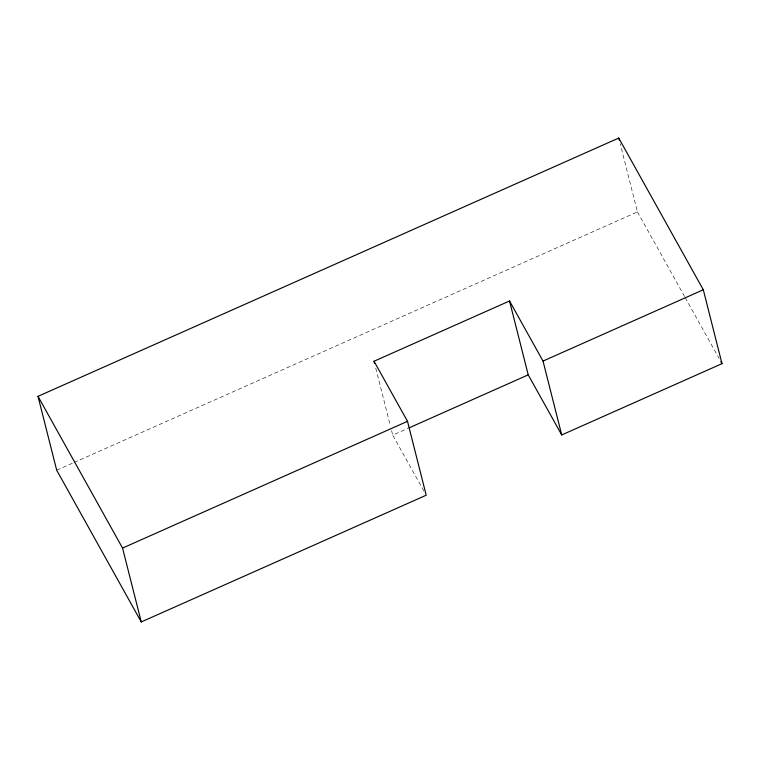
<?xml version="1.0" encoding="UTF-8"?>
<svg xmlns="http://www.w3.org/2000/svg" width="760" height="760" viewBox="0 0 760 760"><rect width="100%" height="100%" fill="white"/><g stroke="black" fill="none" stroke-linecap="round" stroke-linejoin="round"><path stroke-width="0.57" stroke-dasharray="3.8 2.85" d="M56.696 470.221L72.951 462.992M74.034 462.517L637.44 211.926L620.179 143.735M423.899 491.074L392.72 435.128L407.901 428.383M637.44 211.926L684.608 296.562M685.188 297.597L719.121 358.492M375.753 368.068L390.421 426.037M391.571 430.587L392.72 435.128"/><path stroke-width="1.14" d="M374.024 361.247L407.512 421.334L426.208 495.216L141.255 621.946L56.696 470.221L38 396.34L618.744 138.054L703.304 289.778L722 363.66L561.716 434.948L528.228 374.86L509.532 300.979L374.024 361.247L374.604 363.527M141.255 621.946L122.559 548.074L407.512 421.334M561.716 434.948L543.02 361.066L703.304 289.778M408.984 427.899L528.228 374.86M720.85 361.589L722 363.66M509.532 300.979L543.02 361.066M38 396.34L122.559 548.074M618.744 138.054L619.314 140.325"/></g></svg>
